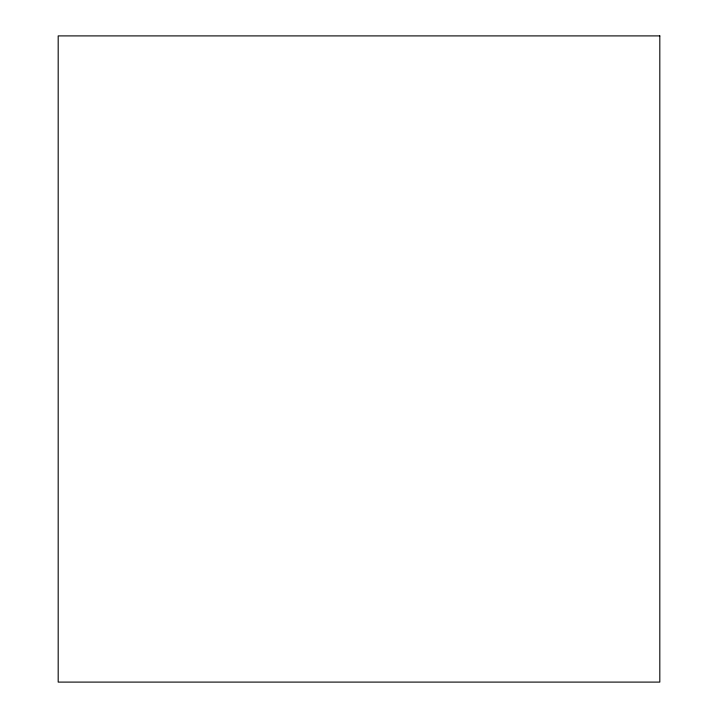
<?xml version="1.0" encoding="UTF-8"?>
<svg xmlns="http://www.w3.org/2000/svg" width="718" height="718" viewBox="0 0 718 718"><rect width="100%" height="100%" fill="white"/><g stroke="black" fill="none" stroke-linecap="round" stroke-linejoin="round"><path stroke-width="1.08" d="M659.815 35.9L58.185 35.9L58.185 682.1L659.815 682.1L659.815 35.9"/></g></svg>
